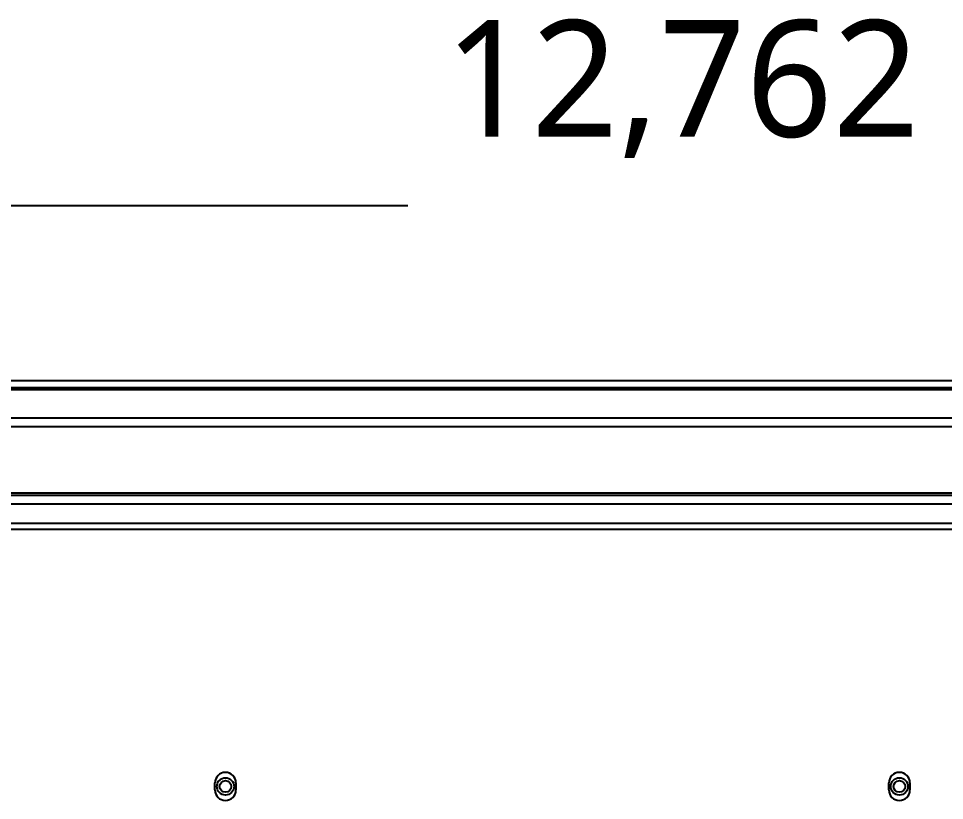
# Model space of a CAD drawing. Header units: millimetres. Extents: x 10297564 to 11610295, y -9287743 to -8409454.
# Drawn here: x 10527199 to 10532493, y -9090863 to -9086394 of the extents above; entities that cross this region are included whole.
import ezdxf

# ---------------------------------------------------------------- set-up
doc = ezdxf.new("R2010")
doc.units = ezdxf.units.MM
doc.header["$LTSCALE"] = 100
doc.layers.add('-0', color=7, linetype='Continuous')
doc.layers.add('E1', color=1, linetype='Continuous')
doc.styles.add('HL-S1', font='DotumChe.ttf')
doc.styles.add('MG', font='malgun.ttf')
doc.dimstyles.new('HL-100', dxfattribs={"dimscale": 100, "dimtxt": 3, "dimasz": 4, "dimexe": 2, "dimexo": 2, "dimgap": 1, "dimtad": 1, "dimdec": 0, "dimzin": 0, "dimlunit": 6, "dimtxsty": 'HL-S1', "dimblk": 'DOTSMALL', "dimcen": 4, "dimdle": 2, "dimclrd": 256, "dimclre": 256, "dimclrt": 4, "dimazin": 0, "dimtfac": 1, "dimtdec": 0, "dimtix": 1, "dimtmove": 2, "dimatfit": 3, "dimldrblk": 'DOTSMALL', "dimfxl": 1.5, "dimtolj": 1, "dimtzin": 0, "dimlwd": -1, "dimlwe": -1, "dimarcsym": 0})

# ---------------------------------------------------------------- blocks, each defined once
blk = doc.blocks.new('*D90')
at = {"layer": 'defpoints', "color": 0, "transparency": 16777216}
for p in [(115202.5, 45546.1), (115202.5, 41942.7), (127964.1, 41942.7)]:
    blk.add_point(p, dxfattribs=at)
at = {"layer": 'E1', "color": 1, "transparency": 16777216}
for p, q in [((115202.5, 42342.7), (115202.5, 45946.1)), ((127964.1, 42342.7), (127964.1, 45946.1)), ((115602.5, 45546.1), (120213.6, 45546.1)), ((127564.1, 45546.1), (122564.1, 45546.1))]:
    blk.add_line(p, q, dxfattribs=at)
for points in [[(115602.5, 45612.7), (115602.5, 45479.4), (115202.5, 45546.1)], [(127564.1, 45612.7), (127564.1, 45479.4), (127964.1, 45546.1)]]:
    blk.add_solid(points, dxfattribs=at)
at = {"layer": 'E1', "color": 7, "transparency": 16777216, "insert": (121388.8, 46045.9), "char_height": 500, "attachment_point": 5, "style": 'MG'}
blk.add_mtext('\\A1;12,762', dxfattribs=at)
blk = doc.blocks.new('_DotSmall')
at = {"color": 0, "linetype": 'ByBlock', "const_width": 0.5}
blk.add_lwpolyline([(-0.0625, 0, 1), (0.0625, 0, 1)], format="xyb", close=True, dxfattribs=at)
blk = doc.blocks.new('인버터 외형도')
at = {"layer": '-0', "linetype": 'Continuous'}
for p, q in [((127858.7, 44794.4), (115277.8, 44794.4)), ((127858.7, 44764.3), (115277.8, 44764.3)), ((127858.7, 44756.8), (115277.8, 44756.8)), ((115277.8, 44636.4), (127858.7, 44636.4)), ((115563.7, 44598.8), (127572.8, 44598.8)), ((115548.6, 44305.3), (127587.8, 44305.3)), ((127572.8, 44312.9), (115563.7, 44312.9)), ((115548.6, 44267.7), (127587.8, 44267.7)), ((116463.6, 44159.4), (126417, 44159.4)), ((116481.7, 44185), (126399, 44185)), ((119386.1, 43041.2), (119386.1, 43071.3)), ((119476.4, 43071.3), (119476.4, 43041.2)), ((122275.5, 43041.2), (122275.5, 43071.3)), ((122365.8, 43071.3), (122365.8, 43041.2))]:
    blk.add_line(p, q, dxfattribs=at)
for centre, radius in [((119431.3, 43056.3), 36.9), ((119431.3, 43056.3), 24.8), ((122320.7, 43056.3), 36.9), ((122320.7, 43056.3), 24.8)]:
    blk.add_circle(centre, radius, dxfattribs=at)
for centre, start, end in [((119431.3, 43071.3), 0, 180), ((122320.7, 43071.3), 0, 180), ((119431.3, 43041.2), 180, 0), ((122320.7, 43041.2), 180, 0)]:
    blk.add_arc(centre, 45.1, start, end, dxfattribs=at)
at = {"layer": 'E1'}
dim = blk.add_linear_dim(base=(115202.5, 45546.1), p1=(127964.1, 41942.7), p2=(115202.5, 41942.7), dimstyle='HL-100', override={"dimscale": 200, "dimtxt": 2.5, "dimasz": 2, "dimtxsty": 'MG', "dimsah": 1, "dimclrd": 1, "dimclre": 1, "dimclrt": 7}, dxfattribs=at)
dim.commit()
dim.dimension.update_dxf_attribs({"geometry": '*D90', "text_midpoint": (121388.8, 46045.9), "dimtype": 160})

msp = doc.modelspace()

# ---------------------------------------------------------------- block references
at = {"xscale": 1.333333333333333, "yscale": 1.333333333333333, "zscale": 1.333333333333333}
msp.add_blockref('인버터 외형도', (10369140.6, -9148191), dxfattribs=at)

doc.saveas('drawing.dxf')
